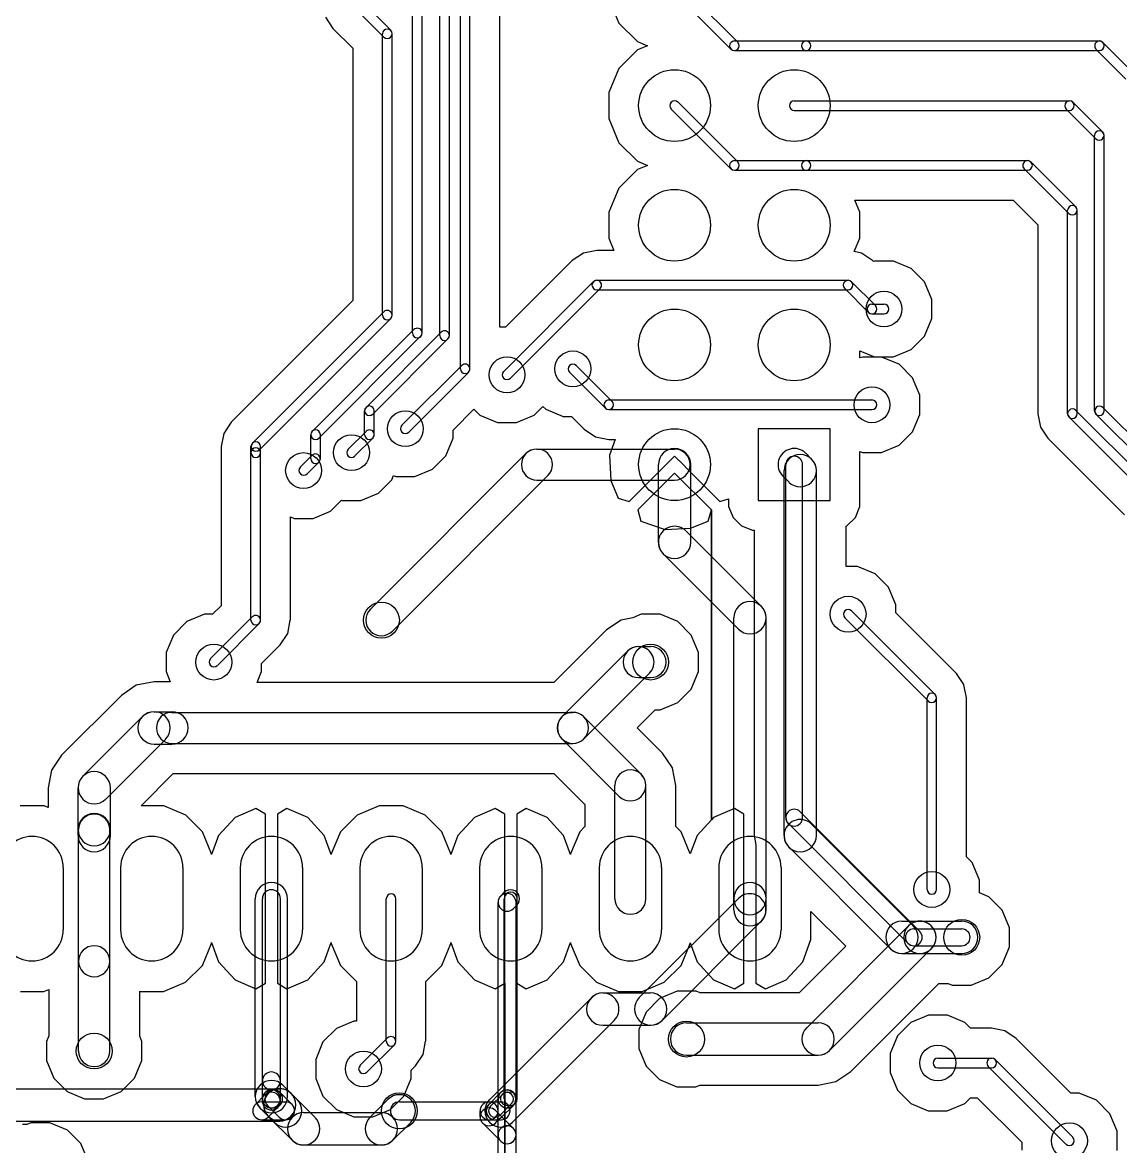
# Model space of a CAD drawing. Extents: x -29274 to 69862, y 24345 to 162744.
# Drawn here: x 39750 to 48927, y 48572 to 57964 of the extents above; entities that cross this region are included whole.
import ezdxf

# ---------------------------------------------------------------- set-up
doc = ezdxf.new("R2010")
doc.units = 0
doc.layers.add('BLACK', color=1, linetype='CONTINUOUS')

msp = doc.modelspace()

# ---------------------------------------------------------------- linework, layer by layer
at = {"layer": 'BLACK'}
for p, q in [((43238, 55348), (43238, 58448)), ((43318, 55348), (43318, 58448)), ((45172, 58241), (45671, 57742)), ((45229, 58298), (45728, 57799)), ((42828, 57899), (42579, 58148)), ((43410, 55070), (43410, 58170)), ((43490, 55070), (43490, 58170)), ((44651, 58161), (44735, 57959)), ((44651, 58161), (44735, 57959)), ((42771, 57842), (42522, 58091)), ((43010, 55370), (43010, 58120)), ((43090, 55370), (43090, 58120)), ((43740, 55419), (43740, 58050)), ((43740, 55419), (43740, 58050)), ((42282, 58009), (42345, 57915)), ((42282, 58009), (42345, 57915)), ((44735, 57959), (44889, 57805)), ((44735, 57959), (44889, 57805)), ((42345, 57915), (42510, 57750)), ((42345, 57915), (42510, 57750)), ((42760, 55520), (42760, 57870)), ((42840, 55520), (42840, 57870)), ((44889, 57805), (44973, 57770)), ((44889, 57805), (44973, 57770)), ((44973, 57770), (44889, 57735)), ((44973, 57770), (44889, 57735)), ((45700, 57810), (46300, 57810)), ((46300, 57810), (48750, 57810)), ((49028, 57549), (48779, 57798)), ((42510, 57750), (42510, 55641)), ((42510, 57750), (42510, 55641)), ((44889, 57735), (44735, 57581)), ((44889, 57735), (44735, 57581)), ((45700, 57730), (46300, 57730)), ((46300, 57730), (48750, 57730)), ((48971, 57492), (48722, 57741)), ((44735, 57581), (44651, 57379)), ((44735, 57581), (44651, 57379)), ((44651, 57379), (44651, 57161)), ((44651, 57379), (44651, 57161)), ((45229, 57298), (45728, 56799)), ((46200, 57310), (48500, 57310)), ((48529, 57298), (48778, 57049)), ((45172, 57241), (45671, 56742)), ((46200, 57230), (48500, 57230)), ((48472, 57241), (48721, 56992)), ((44651, 57161), (44735, 56959)), ((44651, 57161), (44735, 56959)), ((48710, 54720), (48710, 57020)), ((48790, 54720), (48790, 57020)), ((44735, 56959), (44889, 56805)), ((44735, 56959), (44889, 56805)), ((44889, 56735), (44735, 56581)), ((44889, 56735), (44735, 56581)), ((44889, 56805), (44973, 56770)), ((44889, 56805), (44973, 56770)), ((44973, 56770), (44889, 56735)), ((44973, 56770), (44889, 56735)), ((45700, 56810), (46300, 56810)), ((46300, 56810), (48150, 56810)), ((48496, 56367), (48121, 56742)), ((48553, 56424), (48178, 56799)), ((45700, 56730), (46300, 56730)), ((46300, 56730), (48150, 56730)), ((44735, 56581), (44651, 56379)), ((44735, 56581), (44651, 56379)), ((46749, 56379), (46707, 56480)), ((46707, 56480), (48030, 56480)), ((46749, 56379), (46707, 56480)), ((46707, 56480), (48030, 56480)), ((48030, 56480), (48235, 56275)), ((48030, 56480), (48235, 56275)), ((44651, 56379), (44651, 56161)), ((44651, 56379), (44651, 56161)), ((46749, 56161), (46749, 56379)), ((46749, 56161), (46749, 56379)), ((48485, 54695), (48485, 56395)), ((48565, 54695), (48565, 56395)), ((48235, 56275), (48235, 54695)), ((48235, 56275), (48235, 54695)), ((44651, 56161), (44693, 56060)), ((44651, 56161), (44693, 56060)), ((46702, 56050), (46749, 56161)), ((46702, 56050), (46749, 56161)), ((44439, 56038), (44344, 55975)), ((44439, 56038), (44344, 55975)), ((44550, 56060), (44439, 56038)), ((44550, 56060), (44439, 56038)), ((44693, 56060), (44550, 56060)), ((44693, 56060), (44550, 56060)), ((46761, 56038), (46702, 56050)), ((46761, 56038), (46702, 56050)), ((46855, 55975), (46761, 56038)), ((46855, 55975), (46761, 56038)), ((44344, 55975), (43788, 55419)), ((44344, 55975), (43788, 55419)), ((46863, 55967), (46855, 55975)), ((46863, 55967), (46855, 55975)), ((46871, 55969), (46863, 55967)), ((46871, 55969), (46863, 55967)), ((47030, 55969), (46871, 55969)), ((47030, 55969), (46871, 55969)), ((47176, 55908), (47030, 55969)), ((47176, 55908), (47030, 55969)), ((47288, 55796), (47176, 55908)), ((47288, 55796), (47176, 55908)), ((43772, 55049), (44521, 55798)), ((44550, 55810), (46650, 55810)), ((46679, 55798), (46878, 55599)), ((47349, 55649), (47288, 55796)), ((47349, 55649), (47288, 55796)), ((43829, 54992), (44578, 55741)), ((44550, 55730), (46650, 55730)), ((46622, 55741), (46821, 55542)), ((42510, 55641), (41495, 54625)), ((42510, 55641), (41495, 54625)), ((46850, 55610), (46950, 55610)), ((47349, 55490), (47349, 55649)), ((47349, 55490), (47349, 55649)), ((41672, 54449), (42771, 55548)), ((46850, 55530), (46950, 55530)), ((41729, 54392), (42828, 55491)), ((43788, 55419), (43740, 55419)), ((43788, 55419), (43740, 55419)), ((47288, 55344), (47349, 55490)), ((47288, 55344), (47349, 55490)), ((42172, 54548), (43022, 55398)), ((42228, 54492), (43078, 55342)), ((42622, 54748), (43250, 55376)), ((47176, 55232), (47288, 55344)), ((47176, 55232), (47288, 55344)), ((42678, 54692), (43306, 55320)), ((47029, 55171), (47176, 55232)), ((47029, 55171), (47176, 55232)), ((46749, 55161), (46749, 55222)), ((46749, 55222), (46870, 55171)), ((46749, 55161), (46749, 55222)), ((46749, 55222), (46870, 55171)), ((46771, 55169), (46749, 55161)), ((46771, 55169), (46749, 55161)), ((46930, 55169), (46771, 55169)), ((46930, 55169), (46771, 55169)), ((46870, 55171), (47029, 55171)), ((46870, 55171), (47029, 55171)), ((47076, 55108), (46930, 55169)), ((47076, 55108), (46930, 55169)), ((42922, 54599), (43421, 55098)), ((42979, 54542), (43478, 55041)), ((44322, 55042), (44622, 54742)), ((44378, 55098), (44678, 54798)), ((47188, 54996), (47076, 55108)), ((47188, 54996), (47076, 55108)), ((47249, 54849), (47188, 54996)), ((47249, 54849), (47188, 54996)), ((44650, 54810), (46850, 54810)), ((47249, 54690), (47249, 54849)), ((47249, 54690), (47249, 54849)), ((42610, 54520), (42610, 54720)), ((42690, 54520), (42690, 54720)), ((43349, 54559), (43523, 54733)), ((43349, 54559), (43523, 54733)), ((43523, 54733), (43574, 54682)), ((43523, 54733), (43574, 54682)), ((43574, 54682), (43720, 54621)), ((43574, 54682), (43720, 54621)), ((43879, 54621), (44026, 54682)), ((43879, 54621), (44026, 54682)), ((44026, 54682), (44100, 54756)), ((44026, 54682), (44100, 54756)), ((44100, 54756), (44124, 54732)), ((44100, 54756), (44124, 54732)), ((44124, 54732), (44270, 54671)), ((44124, 54732), (44270, 54671)), ((44270, 54671), (44339, 54671)), ((44270, 54671), (44339, 54671)), ((44339, 54671), (44445, 54565)), ((44339, 54671), (44445, 54565)), ((44650, 54730), (46850, 54730)), ((47188, 54544), (47249, 54690)), ((47188, 54544), (47249, 54690)), ((48235, 54695), (48257, 54584)), ((48235, 54695), (48257, 54584)), ((48497, 54667), (49221, 53943)), ((48553, 54723), (49277, 53999)), ((48722, 54691), (49421, 53992)), ((48779, 54748), (49478, 54049)), ((41495, 54625), (41432, 54531)), ((41495, 54625), (41432, 54531)), ((43720, 54621), (43879, 54621)), ((43720, 54621), (43879, 54621)), ((48257, 54584), (48320, 54490)), ((48257, 54584), (48320, 54490)), ((41432, 54531), (41410, 54420)), ((41432, 54531), (41410, 54420)), ((42160, 54320), (42160, 54520)), ((42240, 54320), (42240, 54520)), ((42472, 54398), (42622, 54548)), ((42528, 54342), (42678, 54492)), ((43288, 54344), (43349, 54490)), ((43288, 54344), (43349, 54490)), ((43349, 54490), (43349, 54559)), ((43349, 54490), (43349, 54559)), ((44445, 54565), (44539, 54502)), ((44445, 54565), (44539, 54502)), ((44539, 54502), (44650, 54480)), ((44539, 54502), (44650, 54480)), ((44650, 54480), (44703, 54480)), ((44650, 54480), (44703, 54480)), ((44703, 54480), (44657, 54349)), ((44703, 54480), (44657, 54349)), ((46500, 54570), (45900, 54570)), ((45900, 54570), (45900, 53970)), ((46500, 53970), (46500, 54570)), ((47076, 54432), (47188, 54544)), ((47076, 54432), (47188, 54544)), ((48320, 54490), (48960, 53850)), ((48320, 54490), (48960, 53850)), ((41410, 54420), (41410, 54370)), ((41410, 54420), (41410, 54370)), ((41660, 54370), (41660, 54420)), ((41740, 54370), (41740, 54420)), ((44050, 54400), (45200, 54400)), ((46929, 54371), (47076, 54432)), ((46929, 54371), (47076, 54432)), ((41410, 54370), (41410, 53090)), ((41410, 54370), (41410, 53090)), ((41660, 52970), (41660, 54370)), ((41740, 52970), (41740, 54370)), ((42072, 54249), (42171, 54348)), ((42129, 54192), (42228, 54291)), ((43958, 54362), (42658, 53062)), ((43176, 54232), (43288, 54344)), ((43176, 54232), (43288, 54344)), ((44657, 54349), (44668, 54136)), ((44657, 54349), (44668, 54136)), ((45129, 54270), (45200, 54341)), ((45129, 54270), (45200, 54341)), ((45200, 54341), (45271, 54270)), ((45200, 54341), (45271, 54270)), ((46345, 54316), (46296, 54365)), ((46749, 54019), (46749, 54380)), ((46749, 54380), (46770, 54371)), ((46749, 54019), (46749, 54380)), ((46749, 54380), (46770, 54371)), ((46770, 54371), (46929, 54371)), ((46770, 54371), (46929, 54371)), ((43029, 54171), (43176, 54232)), ((43029, 54171), (43176, 54232)), ((44822, 53962), (45094, 54235)), ((44822, 53962), (45094, 54235)), ((45200, 54199), (44892, 53892)), ((45200, 54199), (44892, 53892)), ((45065, 53620), (45065, 54270)), ((45094, 54235), (45129, 54270)), ((45094, 54235), (45129, 54270)), ((45508, 53892), (45200, 54199)), ((45508, 53892), (45200, 54199)), ((45271, 54270), (45306, 54235)), ((45271, 54270), (45306, 54235)), ((45306, 54235), (45578, 53962)), ((45306, 54235), (45578, 53962)), ((45335, 53620), (45335, 54270)), ((46115, 51170), (46115, 54220)), ((46130, 51320), (46130, 54270)), ((46270, 51320), (46270, 54270)), ((46385, 51170), (46385, 54220)), ((42726, 54032), (42838, 54144)), ((42726, 54032), (42838, 54144)), ((42838, 54144), (42852, 54179)), ((42838, 54144), (42852, 54179)), ((44142, 54178), (42842, 52878)), ((42852, 54179), (42870, 54171)), ((42852, 54179), (42870, 54171)), ((42870, 54171), (43029, 54171)), ((42870, 54171), (43029, 54171)), ((44050, 54140), (45200, 54140)), ((44668, 54136), (44728, 53989)), ((44668, 54136), (44728, 53989)), ((46154, 54125), (46105, 54174)), ((42579, 53971), (42726, 54032)), ((42579, 53971), (42726, 54032)), ((46749, 53920), (46749, 54019)), ((46749, 53920), (46749, 54019)), ((42326, 53882), (42416, 53973)), ((42326, 53882), (42416, 53973)), ((42416, 53973), (42420, 53971)), ((42416, 53973), (42420, 53971)), ((42420, 53971), (42579, 53971)), ((42420, 53971), (42579, 53971)), ((44728, 53989), (44822, 53962)), ((44728, 53989), (44822, 53962)), ((45578, 53962), (45651, 53983)), ((45578, 53962), (45651, 53983)), ((45651, 53983), (45651, 53921)), ((45651, 53983), (45651, 53921)), ((45651, 53921), (45689, 53829)), ((45651, 53921), (45689, 53829)), ((45900, 53970), (46500, 53970)), ((46711, 53829), (46749, 53920)), ((46711, 53829), (46749, 53920)), ((41990, 52970), (41990, 53834)), ((41990, 53834), (42020, 53821)), ((41990, 52970), (41990, 53834)), ((41990, 53834), (42020, 53821)), ((42020, 53821), (42179, 53821)), ((42020, 53821), (42179, 53821)), ((42179, 53821), (42326, 53882)), ((42179, 53821), (42326, 53882)), ((44892, 53892), (44919, 53798)), ((44892, 53892), (44919, 53798)), ((45481, 53798), (45508, 53892)), ((45481, 53798), (45508, 53892)), ((45508, 51301), (45508, 53892)), ((45508, 53892), (45508, 51301)), ((45508, 51301), (45508, 53892)), ((45508, 53892), (45508, 51301)), ((45689, 53829), (45759, 53759)), ((45689, 53829), (45759, 53759)), ((46641, 53759), (46711, 53829)), ((46641, 53759), (46711, 53829)), ((44919, 53798), (45121, 53727)), ((44919, 53798), (45121, 53727)), ((45121, 53727), (45334, 53738)), ((45121, 53727), (45334, 53738)), ((45334, 53738), (45481, 53798)), ((45334, 53738), (45481, 53798)), ((45759, 53759), (45850, 53721)), ((45759, 53759), (45850, 53721)), ((46635, 53757), (46641, 53759)), ((46635, 53757), (46641, 53759)), ((46635, 53419), (46635, 53757)), ((46635, 53419), (46635, 53757)), ((45925, 53086), (45296, 53715)), ((45850, 53721), (45865, 53721)), ((45850, 53721), (45865, 53721)), ((45865, 53721), (45865, 51170)), ((45865, 53721), (45865, 51170)), ((45734, 52895), (45105, 53524)), ((46730, 53419), (46635, 53419)), ((46730, 53419), (46635, 53419)), ((46876, 53358), (46730, 53419)), ((46876, 53358), (46730, 53419)), ((46988, 53246), (46876, 53358)), ((46988, 53246), (46876, 53358)), ((47049, 53099), (46988, 53246)), ((47049, 53099), (46988, 53246)), ((41410, 53090), (41339, 53019)), ((41410, 53090), (41339, 53019)), ((47049, 53031), (47049, 53099)), ((47049, 53031), (47049, 53099)), ((41271, 53019), (41124, 52958)), ((41271, 53019), (41124, 52958)), ((41339, 53019), (41271, 53019)), ((41339, 53019), (41271, 53019)), ((41322, 52649), (41671, 52998)), ((44851, 52991), (44755, 52971)), ((44851, 52991), (44755, 52971)), ((44852, 52991), (44851, 52991)), ((44852, 52991), (44851, 52991)), ((44921, 53019), (44852, 52991)), ((44921, 53019), (44852, 52991)), ((45080, 53019), (44921, 53019)), ((45080, 53019), (44921, 53019)), ((45226, 52958), (45080, 53019)), ((45226, 52958), (45080, 53019)), ((45695, 50644), (45695, 52990)), ((45965, 50644), (45965, 52990)), ((46622, 52991), (47321, 52292)), ((46679, 53048), (47378, 52349)), ((47554, 52526), (47049, 53031)), ((47554, 52526), (47049, 53031)), ((41124, 52958), (41012, 52846)), ((41124, 52958), (41012, 52846)), ((41379, 52592), (41728, 52941)), ((41968, 52859), (41989, 52969)), ((41968, 52859), (41989, 52969)), ((41989, 52969), (41990, 52970)), ((41989, 52969), (41990, 52970)), ((44629, 52887), (44192, 52450)), ((44629, 52887), (44192, 52450)), ((44631, 52889), (44629, 52887)), ((44631, 52889), (44629, 52887)), ((44755, 52971), (44631, 52889)), ((44755, 52971), (44631, 52889)), ((45338, 52846), (45226, 52958)), ((45338, 52846), (45226, 52958)), ((41012, 52846), (40951, 52700)), ((41012, 52846), (40951, 52700)), ((41905, 52765), (41967, 52858)), ((41905, 52765), (41967, 52858)), ((41967, 52858), (41968, 52859)), ((41967, 52858), (41968, 52859)), ((45399, 52699), (45338, 52846)), ((45399, 52699), (45338, 52846)), ((40951, 52700), (40951, 52541)), ((40951, 52700), (40951, 52541)), ((41749, 52609), (41904, 52764)), ((41749, 52609), (41904, 52764)), ((41904, 52764), (41904, 52765)), ((41904, 52765), (41905, 52765)), ((41904, 52764), (41904, 52765)), ((41904, 52765), (41905, 52765)), ((44259, 52163), (44807, 52711)), ((44900, 52750), (45000, 52750)), ((45399, 52540), (45399, 52699)), ((45399, 52540), (45399, 52699)), ((41749, 52540), (41749, 52609)), ((41749, 52540), (41749, 52609)), ((40951, 52541), (40986, 52455)), ((40951, 52541), (40986, 52455)), ((41711, 52450), (41749, 52540)), ((41711, 52450), (41749, 52540)), ((44443, 51979), (44991, 52527)), ((45338, 52394), (45399, 52540)), ((45338, 52394), (45399, 52540)), ((47555, 52525), (47554, 52526)), ((47555, 52525), (47554, 52526)), ((47617, 52432), (47555, 52525)), ((47617, 52432), (47555, 52525)), ((40702, 52426), (40578, 52342)), ((40702, 52426), (40578, 52342)), ((40850, 52455), (40702, 52426)), ((40850, 52455), (40702, 52426)), ((40986, 52455), (40850, 52455)), ((40986, 52455), (40850, 52455)), ((44192, 52450), (41711, 52450)), ((44192, 52450), (41711, 52450)), ((44900, 52490), (45000, 52490)), ((47618, 52431), (47617, 52432)), ((47618, 52431), (47617, 52432)), ((47639, 52321), (47618, 52431)), ((47639, 52321), (47618, 52431)), ((40578, 52342), (40078, 51842)), ((40578, 52342), (40078, 51842)), ((45226, 52282), (45338, 52394)), ((45226, 52282), (45338, 52394)), ((47310, 50720), (47310, 52320)), ((47390, 50720), (47390, 52320)), ((47640, 52320), (47639, 52321)), ((47640, 52320), (47639, 52321)), ((47640, 50994), (47640, 52320)), ((47640, 50994), (47640, 52320)), ((45079, 52221), (45226, 52282)), ((45079, 52221), (45226, 52282)), ((40754, 52165), (40255, 51666)), ((40850, 52205), (41000, 52205)), ((41000, 52200), (44350, 52200)), ((44442, 52162), (44922, 51682)), ((44887, 52071), (45038, 52221)), ((44887, 52071), (45038, 52221)), ((45038, 52221), (45079, 52221)), ((45038, 52221), (45079, 52221)), ((45100, 51858), (44887, 52071)), ((45100, 51858), (44887, 52071)), ((40945, 51974), (40446, 51475)), ((44258, 51978), (44738, 51498)), ((40850, 51935), (41000, 51935)), ((41000, 51940), (44350, 51940)), ((45182, 51735), (45100, 51858)), ((45182, 51735), (45100, 51858)), ((40078, 51842), (39994, 51718)), ((40078, 51842), (39994, 51718)), ((39994, 51718), (39965, 51570)), ((39994, 51718), (39965, 51570)), ((40742, 51418), (41011, 51688)), ((40742, 51418), (41011, 51688)), ((41011, 51688), (41025, 51690)), ((41011, 51688), (41025, 51690)), ((41025, 51690), (44192, 51690)), ((41025, 51690), (44192, 51690)), ((44192, 51690), (44451, 51431)), ((44192, 51690), (44451, 51431)), ((45182, 51734), (45182, 51735)), ((45182, 51734), (45182, 51735)), ((45211, 51589), (45182, 51734)), ((45211, 51589), (45182, 51734)), ((39965, 51570), (39965, 51404)), ((39965, 51570), (39965, 51404)), ((40215, 51220), (40215, 51570)), ((40485, 51220), (40485, 51570)), ((44701, 50643), (44701, 51589)), ((44961, 50643), (44961, 51589)), ((45211, 51246), (45211, 51589)), ((45211, 51246), (45211, 51589)), ((39931, 51418), (39732, 51418)), ((39931, 51418), (39732, 51418)), ((39965, 51404), (39931, 51418)), ((39965, 51404), (39931, 51418)), ((40931, 51418), (40742, 51418)), ((40931, 51418), (40742, 51418)), ((41115, 51342), (40931, 51418)), ((41115, 51342), (40931, 51418)), ((41702, 51396), (41527, 51320)), ((41702, 51396), (41527, 51320)), ((41781, 51348), (41702, 51396)), ((41781, 51348), (41702, 51396)), ((41960, 51396), (41881, 51348)), ((41960, 51396), (41881, 51348)), ((42135, 51320), (41960, 51396)), ((42135, 51320), (41960, 51396)), ((42732, 51418), (42548, 51342)), ((42732, 51418), (42548, 51342)), ((42931, 51418), (42732, 51418)), ((42931, 51418), (42732, 51418)), ((43115, 51342), (42931, 51418)), ((43115, 51342), (42931, 51418)), ((43702, 51396), (43527, 51320)), ((43702, 51396), (43527, 51320)), ((43781, 51348), (43702, 51396)), ((43781, 51348), (43702, 51396)), ((43960, 51396), (43881, 51348)), ((43960, 51396), (43881, 51348)), ((44135, 51320), (43960, 51396)), ((44135, 51320), (43960, 51396)), ((44451, 51431), (44451, 51246)), ((44451, 51431), (44451, 51246)), ((45701, 51396), (45526, 51320)), ((45701, 51396), (45526, 51320)), ((45780, 51348), (45701, 51396)), ((45780, 51348), (45701, 51396)), ((41255, 51201), (41115, 51342)), ((41255, 51201), (41115, 51342)), ((41527, 51320), (41390, 51172)), ((41527, 51320), (41390, 51172)), ((41781, 50743), (41781, 51348)), ((41781, 50743), (41781, 51348)), ((41881, 51348), (41881, 50743)), ((41881, 51348), (41881, 50743)), ((42272, 51172), (42135, 51320)), ((42272, 51172), (42135, 51320)), ((42548, 51342), (42407, 51202)), ((42548, 51342), (42407, 51202)), ((43255, 51201), (43115, 51342)), ((43255, 51201), (43115, 51342)), ((43527, 51320), (43390, 51172)), ((43527, 51320), (43390, 51172)), ((43781, 50743), (43781, 51348)), ((43781, 50743), (43781, 51348)), ((43881, 51348), (43881, 50743)), ((43881, 51348), (43881, 50743)), ((44272, 51172), (44135, 51320)), ((44272, 51172), (44135, 51320)), ((45508, 51301), (45389, 51172)), ((45508, 51301), (45389, 51172)), ((45526, 51320), (45508, 51301)), ((45526, 51320), (45508, 51301)), ((45780, 50743), (45780, 51348)), ((45780, 50743), (45780, 51348)), ((46250, 51369), (47249, 50370)), ((40215, 51170), (40215, 51220)), ((40220, 50120), (40220, 51220)), ((40480, 50120), (40480, 51220)), ((40485, 51170), (40485, 51220)), ((41331, 51017), (41255, 51201)), ((41331, 51017), (41255, 51201)), ((42407, 51202), (42331, 51018)), ((42407, 51202), (42331, 51018)), ((43331, 51017), (43255, 51201)), ((43331, 51017), (43255, 51201)), ((44407, 51202), (44331, 51018)), ((44407, 51202), (44331, 51018)), ((44451, 51246), (44407, 51202)), ((44451, 51246), (44407, 51202)), ((45255, 51201), (45211, 51246)), ((45255, 51201), (45211, 51246)), ((45331, 51017), (45255, 51201)), ((45331, 51017), (45255, 51201)), ((46151, 51270), (47150, 50271)), ((47195, 50415), (46345, 51265)), ((41390, 51172), (41331, 51011)), ((41390, 51172), (41331, 51011)), ((42331, 51011), (42272, 51172)), ((42331, 51011), (42272, 51172)), ((43390, 51172), (43331, 51011)), ((43390, 51172), (43331, 51011)), ((44331, 51011), (44272, 51172)), ((44331, 51011), (44272, 51172)), ((45389, 51172), (45331, 51017)), ((45389, 51172), (45331, 51017)), ((45865, 51170), (45880, 51094)), ((45865, 51170), (45880, 51094)), ((41331, 51011), (41331, 51017)), ((41331, 51011), (41331, 51017)), ((42331, 51018), (42331, 51011)), ((42331, 51018), (42331, 51011)), ((43331, 51011), (43331, 51017)), ((43331, 51011), (43331, 51017)), ((44331, 51018), (44331, 51011)), ((44331, 51018), (44331, 51011)), ((45880, 51094), (45880, 50743)), ((45880, 51094), (45880, 50743)), ((47005, 50225), (46155, 51075)), ((47688, 50946), (47640, 50994)), ((47688, 50946), (47640, 50994)), ((47749, 50799), (47688, 50946)), ((47749, 50799), (47688, 50946)), ((40091, 50903), (40091, 50383)), ((40571, 50903), (40571, 50383)), ((41091, 50903), (41091, 50383)), ((41571, 50903), (41571, 50383)), ((42091, 50903), (42091, 50383)), ((42571, 50903), (42571, 50383)), ((43091, 50903), (43091, 50383)), ((43571, 50903), (43571, 50383)), ((44091, 50903), (44091, 50383)), ((44571, 50903), (44571, 50383)), ((45091, 50903), (45091, 50383)), ((45570, 50903), (45570, 50383)), ((46090, 50903), (46090, 50383)), ((41781, 50693), (41781, 50743)), ((41781, 50693), (41781, 50743)), ((41881, 50743), (41881, 50693)), ((41881, 50743), (41881, 50693)), ((43781, 50693), (43781, 50743)), ((43781, 50693), (43781, 50743)), ((43881, 50743), (43881, 50693)), ((43881, 50743), (43881, 50693)), ((45780, 50693), (45780, 50743)), ((45780, 50693), (45780, 50743)), ((45880, 50743), (45880, 50693)), ((45880, 50743), (45880, 50693)), ((47749, 50691), (47749, 50799)), ((47749, 50691), (47749, 50799)), ((41696, 48989), (41696, 50643)), ((41756, 49121), (41756, 50643)), ((41781, 50593), (41781, 50693)), ((41781, 50593), (41781, 50693)), ((41881, 50693), (41881, 50593)), ((41881, 50693), (41881, 50593)), ((41906, 49121), (41906, 50643)), ((41966, 48989), (41966, 50643)), ((42791, 49451), (42791, 50643)), ((42871, 49451), (42871, 50643)), ((43747, 50666), (43777, 50696)), ((43776, 48971), (43776, 50643)), ((43781, 50593), (43781, 50693)), ((43781, 50593), (43781, 50693)), ((43881, 50693), (43881, 50593)), ((43881, 50693), (43881, 50593)), ((43886, 48971), (43886, 50643)), ((44905, 49816), (45734, 50645)), ((45695, 50551), (45695, 50643)), ((45780, 50593), (45780, 50693)), ((45780, 50593), (45780, 50693)), ((45880, 50693), (45880, 50593)), ((45880, 50693), (45880, 50593)), ((45965, 50551), (45965, 50643)), ((47826, 50658), (47749, 50691)), ((47826, 50658), (47749, 50691)), ((47938, 50546), (47826, 50658)), ((47938, 50546), (47826, 50658)), ((41781, 50543), (41781, 50593)), ((41781, 50543), (41781, 50593)), ((41781, 49938), (41781, 50543)), ((41781, 49938), (41781, 50543)), ((41881, 50593), (41881, 50543)), ((41881, 50593), (41881, 50543)), ((41881, 50543), (41881, 49938)), ((41881, 50543), (41881, 49938)), ((43725, 48970), (43725, 50612)), ((43781, 50543), (43781, 50593)), ((43781, 50543), (43781, 50593)), ((43781, 49938), (43781, 50543)), ((43781, 49938), (43781, 50543)), ((43853, 50560), (43883, 50590)), ((43875, 48970), (43875, 50612)), ((43881, 50593), (43881, 50543)), ((43881, 50593), (43881, 50543)), ((43881, 50543), (43881, 49938)), ((43881, 50543), (43881, 49938)), ((45780, 50543), (45780, 50593)), ((45780, 50543), (45780, 50593)), ((45780, 49938), (45780, 50543)), ((45780, 49938), (45780, 50543)), ((45880, 50593), (45880, 50543)), ((45880, 50593), (45880, 50543)), ((45880, 50543), (45880, 49938)), ((45880, 50543), (45880, 49938)), ((46340, 50303), (46340, 50536)), ((46340, 50536), (46631, 50245)), ((46340, 50303), (46340, 50536)), ((46340, 50536), (46631, 50245)), ((47999, 50399), (47938, 50546)), ((47999, 50399), (47938, 50546)), ((45096, 49625), (45925, 50454)), ((47100, 50455), (47250, 50455)), ((47250, 50455), (47600, 50455)), ((46305, 49565), (47155, 50415)), ((47200, 50390), (47600, 50390)), ((47999, 50240), (47999, 50399)), ((47999, 50240), (47999, 50399)), ((41255, 50084), (41331, 50268)), ((41255, 50084), (41331, 50268)), ((41331, 50268), (41331, 50276)), ((41331, 50276), (41390, 50114)), ((41331, 50268), (41331, 50276)), ((41331, 50276), (41390, 50114)), ((42272, 50114), (42331, 50276)), ((42272, 50114), (42331, 50276)), ((42331, 50276), (42331, 50269)), ((42331, 50276), (42331, 50269)), ((42331, 50269), (42407, 50085)), ((42331, 50269), (42407, 50085)), ((43255, 50084), (43331, 50268)), ((43255, 50084), (43331, 50268)), ((43331, 50268), (43331, 50276)), ((43331, 50276), (43390, 50114)), ((43331, 50268), (43331, 50276)), ((43331, 50276), (43390, 50114)), ((44272, 50114), (44331, 50276)), ((44272, 50114), (44331, 50276)), ((44331, 50276), (44331, 50269)), ((44331, 50276), (44331, 50269)), ((44331, 50269), (44407, 50085)), ((44331, 50269), (44407, 50085)), ((45255, 50084), (45331, 50268)), ((45255, 50084), (45331, 50268)), ((45331, 50268), (45331, 50273)), ((45331, 50273), (45389, 50114)), ((45331, 50268), (45331, 50273)), ((45331, 50273), (45389, 50114)), ((46271, 50114), (46340, 50303)), ((46271, 50114), (46340, 50303)), ((47200, 50250), (47600, 50250)), ((46631, 50245), (46241, 49855)), ((46631, 50245), (46241, 49855)), ((46495, 49375), (47345, 50225)), ((47100, 50185), (47250, 50185)), ((47250, 50185), (47600, 50185)), ((47938, 50094), (47999, 50240)), ((47938, 50094), (47999, 50240)), ((40220, 49370), (40220, 50120)), ((40480, 49370), (40480, 50120)), ((41114, 49944), (41255, 50084)), ((41114, 49944), (41255, 50084)), ((41390, 50114), (41527, 49966)), ((41390, 50114), (41527, 49966)), ((42135, 49966), (42272, 50114)), ((42135, 49966), (42272, 50114)), ((42407, 50085), (42541, 49951)), ((42407, 50085), (42541, 49951)), ((43121, 49951), (43255, 50084)), ((43121, 49951), (43255, 50084)), ((43390, 50114), (43527, 49966)), ((43390, 50114), (43527, 49966)), ((44135, 49966), (44272, 50114)), ((44135, 49966), (44272, 50114)), ((44407, 50085), (44547, 49944)), ((44407, 50085), (44547, 49944)), ((45114, 49944), (45255, 50084)), ((45114, 49944), (45255, 50084)), ((45389, 50114), (45526, 49966)), ((45389, 50114), (45526, 49966)), ((46134, 49966), (46271, 50114)), ((46134, 49966), (46271, 50114)), ((47826, 49982), (47938, 50094)), ((47826, 49982), (47938, 50094)), ((47679, 49921), (47826, 49982)), ((47679, 49921), (47826, 49982)), ((39930, 49868), (39970, 49885)), ((39930, 49868), (39970, 49885)), ((39970, 49885), (39970, 49496)), ((39970, 49885), (39970, 49496)), ((40930, 49868), (41114, 49944)), ((40930, 49868), (41114, 49944)), ((41527, 49966), (41702, 49890)), ((41527, 49966), (41702, 49890)), ((41702, 49890), (41781, 49938)), ((41702, 49890), (41781, 49938)), ((41881, 49938), (41960, 49890)), ((41881, 49938), (41960, 49890)), ((41960, 49890), (42135, 49966)), ((41960, 49890), (42135, 49966)), ((42541, 49951), (42541, 49619)), ((42541, 49951), (42541, 49619)), ((43121, 49451), (43121, 49951)), ((43121, 49451), (43121, 49951)), ((43527, 49966), (43702, 49890)), ((43527, 49966), (43702, 49890)), ((43702, 49890), (43781, 49938)), ((43702, 49890), (43781, 49938)), ((43781, 47000), (43781, 49938)), ((43781, 49938), (43781, 47000)), ((43781, 47000), (43781, 49938)), ((43781, 49938), (43781, 47000)), ((43881, 49938), (43960, 49890)), ((43881, 49938), (43960, 49890)), ((43960, 49890), (44135, 49966)), ((43960, 49890), (44135, 49966)), ((44547, 49944), (44731, 49868)), ((44547, 49944), (44731, 49868)), ((44930, 49868), (45114, 49944)), ((44930, 49868), (45114, 49944)), ((45526, 49966), (45701, 49890)), ((45526, 49966), (45701, 49890)), ((45701, 49890), (45780, 49938)), ((45701, 49890), (45780, 49938)), ((45880, 49938), (45959, 49890)), ((45880, 49938), (45959, 49890)), ((45959, 49890), (46134, 49966)), ((45959, 49890), (46134, 49966)), ((46672, 49198), (47409, 49935)), ((46672, 49198), (47409, 49935)), ((47409, 49935), (47486, 49935)), ((47409, 49935), (47486, 49935)), ((47486, 49935), (47520, 49921)), ((47486, 49935), (47520, 49921)), ((47520, 49921), (47679, 49921)), ((47520, 49921), (47679, 49921)), ((39735, 49868), (39930, 49868)), ((39735, 49868), (39930, 49868)), ((40730, 49495), (40730, 49869)), ((40730, 49869), (40731, 49868)), ((40730, 49495), (40730, 49869)), ((40730, 49869), (40731, 49868)), ((40731, 49868), (40930, 49868)), ((40731, 49868), (40930, 49868)), ((43655, 48965), (44505, 49815)), ((44600, 49855), (45000, 49855)), ((44731, 49868), (44930, 49868)), ((44731, 49868), (44930, 49868)), ((45074, 49808), (44962, 49696)), ((45074, 49808), (44962, 49696)), ((45221, 49869), (45074, 49808)), ((45221, 49869), (45074, 49808)), ((45380, 49869), (45221, 49869)), ((45380, 49869), (45221, 49869)), ((45413, 49855), (45380, 49869)), ((45413, 49855), (45380, 49869)), ((46241, 49855), (45413, 49855)), ((46241, 49855), (45413, 49855)), ((44962, 49696), (44901, 49550)), ((44962, 49696), (44901, 49550)), ((42521, 49619), (42374, 49558)), ((42521, 49619), (42374, 49558)), ((42541, 49619), (42521, 49619)), ((42541, 49619), (42521, 49619)), ((43845, 48775), (44695, 49625)), ((45300, 49605), (46400, 49605)), ((47174, 49608), (47062, 49496)), ((47174, 49608), (47062, 49496)), ((47321, 49669), (47174, 49608)), ((47321, 49669), (47174, 49608)), ((47480, 49669), (47321, 49669)), ((47480, 49669), (47321, 49669)), ((47626, 49608), (47480, 49669)), ((47626, 49608), (47480, 49669)), ((47674, 49560), (47626, 49608)), ((47674, 49560), (47626, 49608)), ((42374, 49558), (42262, 49446)), ((42374, 49558), (42262, 49446)), ((44600, 49585), (45000, 49585)), ((44901, 49550), (44901, 49391)), ((44901, 49550), (44901, 49391)), ((47850, 49560), (47674, 49560)), ((47850, 49560), (47674, 49560)), ((47961, 49538), (47850, 49560)), ((47961, 49538), (47850, 49560)), ((48055, 49475), (47961, 49538)), ((48055, 49475), (47961, 49538)), ((39970, 49496), (39951, 49450)), ((39970, 49496), (39951, 49450)), ((39951, 49450), (39951, 49291)), ((39951, 49450), (39951, 49291)), ((40749, 49449), (40730, 49495)), ((40749, 49449), (40730, 49495)), ((40749, 49290), (40749, 49449)), ((40749, 49290), (40749, 49449)), ((42262, 49446), (42201, 49300)), ((42262, 49446), (42201, 49300)), ((42571, 49249), (42802, 49480)), ((42628, 49192), (42859, 49423)), ((43099, 49340), (43120, 49451)), ((43099, 49340), (43120, 49451)), ((43120, 49451), (43121, 49451)), ((43120, 49451), (43121, 49451)), ((47062, 49496), (47001, 49350)), ((47062, 49496), (47001, 49350)), ((48511, 49019), (48055, 49475)), ((48511, 49019), (48055, 49475)), ((43036, 49246), (43099, 49340)), ((43036, 49246), (43099, 49340)), ((44901, 49391), (44962, 49244)), ((44901, 49391), (44962, 49244)), ((45300, 49335), (46400, 49335)), ((47001, 49350), (47001, 49191)), ((47001, 49350), (47001, 49191)), ((39951, 49291), (40012, 49144)), ((39951, 49291), (40012, 49144)), ((40688, 49144), (40749, 49290)), ((40688, 49144), (40749, 49290)), ((42201, 49300), (42201, 49141)), ((42201, 49300), (42201, 49141)), ((42999, 49209), (43036, 49245)), ((42999, 49209), (43036, 49245)), ((43036, 49245), (43036, 49246)), ((43036, 49245), (43036, 49246)), ((44962, 49244), (45074, 49132)), ((44962, 49244), (45074, 49132)), ((47400, 49310), (47850, 49310)), ((47400, 49230), (47850, 49230)), ((48471, 48592), (47822, 49241)), ((48528, 48649), (47879, 49298)), ((40012, 49144), (40124, 49032)), ((40012, 49144), (40124, 49032)), ((40576, 49032), (40688, 49144)), ((40576, 49032), (40688, 49144)), ((42201, 49141), (42262, 48994)), ((42201, 49141), (42262, 48994)), ((42938, 48994), (42999, 49140)), ((42938, 48994), (42999, 49140)), ((42999, 49140), (42999, 49209)), ((42999, 49140), (42999, 49209)), ((45074, 49132), (45220, 49071)), ((45074, 49132), (45220, 49071)), ((46548, 49114), (46672, 49198)), ((46548, 49114), (46672, 49198)), ((47001, 49191), (47062, 49044)), ((47001, 49191), (47062, 49044)), ((31350, 49055), (41900, 49055)), ((40124, 49032), (40270, 48971)), ((40124, 49032), (40270, 48971)), ((40429, 48971), (40576, 49032)), ((40429, 48971), (40576, 49032)), ((41756, 48970), (41756, 49120)), ((41831, 49045), (41849, 49045)), ((41906, 48970), (41906, 49120)), ((41927, 49084), (41994, 49017)), ((45220, 49071), (45379, 49071)), ((45220, 49071), (45379, 49071)), ((45379, 49071), (45412, 49085)), ((45379, 49071), (45412, 49085)), ((45412, 49085), (46400, 49085)), ((45412, 49085), (46400, 49085)), ((46400, 49085), (46547, 49114)), ((46400, 49085), (46547, 49114)), ((46547, 49114), (46548, 49114)), ((46547, 49114), (46548, 49114)), ((47062, 49044), (47174, 48932)), ((47062, 49044), (47174, 48932)), ((40270, 48971), (40429, 48971)), ((40270, 48971), (40429, 48971)), ((41777, 49004), (41697, 48924)), ((41750, 48945), (41950, 48945)), ((41756, 48952), (41756, 48970)), ((41904, 49023), (42003, 48924)), ((41906, 48952), (41906, 48970)), ((42195, 48816), (41996, 49015)), ((41996, 49015), (42045, 48966)), ((42262, 48994), (42374, 48882)), ((42262, 48994), (42374, 48882)), ((42804, 48965), (42655, 48816)), ((42826, 48882), (42938, 48994)), ((42826, 48882), (42938, 48994)), ((42900, 48945), (43650, 48945)), ((43647, 48924), (43746, 49023)), ((43647, 48924), (43746, 49023)), ((43650, 48945), (43750, 48945)), ((43761, 49008), (43662, 48909)), ((43700, 48945), (43750, 48945)), ((43725, 48670), (43725, 48970)), ((43800, 49025), (43830, 49025)), ((43875, 48670), (43875, 48970)), ((47626, 48932), (47674, 48980)), ((47626, 48932), (47674, 48980)), ((47674, 48980), (47730, 48980)), ((47674, 48980), (47730, 48980)), ((47730, 48980), (48101, 48609)), ((47730, 48980), (48101, 48609)), ((48580, 49019), (48511, 49019)), ((48580, 49019), (48511, 49019)), ((48726, 48958), (48580, 49019)), ((48726, 48958), (48580, 49019)), ((48838, 48846), (48726, 48958)), ((48838, 48846), (48726, 48958)), ((41736, 48893), (41803, 48826)), ((41797, 48916), (41896, 48817)), ((41883, 48898), (41803, 48818)), ((41831, 48895), (41849, 48895)), ((42100, 48855), (42750, 48855)), ((42374, 48882), (42520, 48821)), ((42374, 48882), (42520, 48821)), ((42679, 48821), (42826, 48882)), ((42679, 48821), (42826, 48882)), ((43575, 48820), (43575, 48870)), ((43703, 48873), (43853, 48723)), ((43725, 48820), (43725, 48870)), ((43838, 48931), (43739, 48832)), ((43754, 48817), (43853, 48916)), ((43754, 48817), (43853, 48916)), ((43800, 48915), (43830, 48915)), ((47174, 48932), (47320, 48871)), ((47174, 48932), (47320, 48871)), ((47320, 48871), (47479, 48871)), ((47320, 48871), (47479, 48871)), ((47479, 48871), (47626, 48932)), ((47479, 48871), (47626, 48932)), ((48899, 48699), (48838, 48846)), ((48899, 48699), (48838, 48846)), ((31350, 48785), (41900, 48785)), ((39787, 48755), (39750, 48755)), ((39787, 48755), (39750, 48755)), ((39821, 48769), (39787, 48755)), ((39821, 48769), (39787, 48755)), ((39980, 48769), (39821, 48769)), ((39980, 48769), (39821, 48769)), ((40126, 48708), (39980, 48769)), ((40126, 48708), (39980, 48769)), ((41750, 48795), (41950, 48795)), ((42004, 48625), (41805, 48824)), ((41805, 48824), (41854, 48775)), ((42520, 48821), (42679, 48821)), ((42520, 48821), (42679, 48821)), ((42995, 48774), (42846, 48625)), ((42900, 48795), (43650, 48795)), ((43597, 48767), (43747, 48617)), ((43650, 48795), (43750, 48795)), ((43700, 48795), (43750, 48795)), ((40238, 48596), (40126, 48708)), ((40238, 48596), (40126, 48708)), ((43725, 47170), (43725, 48670)), ((43875, 47170), (43875, 48670)), ((48899, 48540), (48899, 48699)), ((48899, 48540), (48899, 48699)), ((40299, 48449), (40238, 48596)), ((40299, 48449), (40238, 48596)), ((42100, 48585), (42750, 48585)), ((48101, 48609), (48101, 48541)), ((48101, 48609), (48101, 48541))]:
    msp.add_line(p, q, dxfattribs=at)
for centre, radius in [((45200, 57270), 300), ((46200, 57270), 300), ((45200, 56270), 300), ((46200, 56270), 300), ((46950, 55570), 150), ((45200, 55270), 300), ((46200, 55270), 300), ((43800, 55020), 150), ((44350, 55070), 150), ((46850, 54770), 150), ((42950, 54570), 150), ((42500, 54370), 150), ((45200, 54270), 300), ((42100, 54220), 150), ((46650, 53020), 150), ((42750, 52970), 150), ((41350, 52620), 150), ((45000, 52620), 150), ((47350, 50720), 150), ((47600, 50320), 150), ((45300, 49470), 150), ((40350, 49370), 150), ((47400, 49270), 150), ((42600, 49220), 150), ((42900, 48870), 150), ((48500, 48620), 150)]:
    msp.add_circle(centre, radius, dxfattribs=at)
for centre, radius, start, end in [((42800, 57870), 40, 360, 540), ((42799, 57871), 40, 225, 405), ((45700, 57770), 40, 90, 270), ((45700, 57770), 40, 225, 405), ((46300, 57770), 40, 90, 270), ((46300, 57770), 40, 270, 450), ((48751, 57769), 40, 405, 585), ((48750, 57770), 40, 270, 450), ((45200, 57270), 40, 45, 225), ((46200, 57270), 40, 90, 270), ((48501, 57269), 40, 45, 225), ((48500, 57270), 40, 270, 450), ((48750, 57020), 40, 360, 540), ((48749, 57021), 40, 225, 405), ((45700, 56770), 40, 90, 270), ((45700, 56770), 40, 225, 405), ((46300, 56770), 40, 90, 270), ((46300, 56770), 40, 270, 450), ((48150, 56770), 40, 405, 585), ((48150, 56770), 40, 270, 450), ((48525, 56395), 40, 360, 540), ((48524, 56396), 40, 225, 405), ((44550, 55770), 40, 90, 270), ((44550, 55770), 40, 315, 495), ((46650, 55770), 40, 45, 225), ((46650, 55770), 40, 270, 450), ((46850, 55570), 40, 90, 270), ((46950, 55570), 40, 270, 450), ((42800, 55520), 40, 180, 360), ((42799, 55519), 40, 315, 495), ((46850, 55570), 40, 225, 405), ((43050, 55370), 40, 180, 360), ((43050, 55370), 40, 315, 495), ((43278, 55348), 40, 180, 360), ((43278, 55348), 40, 315, 495), ((43450, 55070), 40, 180, 360), ((43450, 55070), 40, 315, 495), ((43800, 55020), 40, 135, 315), ((44350, 55070), 40, 45, 225), ((42650, 54720), 40, 360, 540), ((44650, 54770), 40, 90, 270), ((44650, 54770), 40, 225, 405), ((46850, 54770), 40, 270, 450), ((48751, 54719), 40, 45, 225), ((42650, 54720), 40, 135, 315), ((48525, 54695), 40, 45, 225), ((48525, 54695), 40, 180, 360), ((48750, 54720), 40, 180, 360), ((42950, 54570), 40, 135, 315), ((42200, 54520), 40, 360, 540), ((42200, 54520), 40, 135, 315), ((42650, 54520), 40, 180, 360), ((42650, 54520), 40, 315, 495), ((41700, 54420), 40, 360, 540), ((41700, 54370), 40, 360, 540), ((41701, 54421), 40, 135, 315), ((42500, 54370), 40, 135, 315), ((44050, 54270), 130, 90, 270), ((44050, 54270), 130, -45, 135), ((45200, 54270), 135, 360, 540), ((45200, 54270), 130, 270, 450), ((46200, 54270), 135, 405, 585), ((41700, 54370), 40, 180, 360), ((42200, 54320), 40, 180, 360), ((42199, 54319), 40, 315, 495), ((46250, 54220), 135, 360, 540), ((46200, 54270), 70, 360, 540), ((46250, 54220), 135, 225, 405), ((42101, 54221), 40, 135, 315), ((45200, 53620), 135, 405, 585), ((45200, 53620), 135, 180, 360), ((45830, 52990), 135, 360, 540), ((45830, 52990), 135, 225, 405), ((41700, 52970), 40, 315, 495), ((42750, 52970), 130, 135, 315), ((46651, 53019), 40, 45, 225), ((41700, 52970), 40, 180, 360), ((44900, 52620), 130, 90, 270), ((44899, 52619), 130, 315, 495), ((45000, 52620), 130, 270, 450), ((41350, 52620), 40, 135, 315), ((47350, 52320), 40, 360, 540), ((47349, 52321), 40, 225, 405), ((40850, 52070), 135, 90, 270), ((40850, 52070), 135, -45, 135), ((41000, 52070), 130, 90, 270), ((41000, 52070), 135, 270, 450), ((44350, 52070), 130, 45, 225), ((44351, 52071), 130, 135, 315), ((44350, 52070), 130, 270, 450), ((40350, 51570), 135, 360, 540), ((40350, 51570), 135, 135, 315), ((44831, 51589), 130, 360, 540), ((44830, 51590), 130, 225, 405), ((46200, 51320), 70, 45, 225), ((40350, 51220), 135, 360, 540), ((40350, 51220), 130, 360, 540), ((46250, 51170), 135, 405, 585), ((46200, 51320), 70, 180, 360), ((40350, 51220), 135, 180, 360), ((39831, 50903), 260, 0, 180), ((40350, 51170), 135, 180, 360), ((40831, 50903), 260, 0, 180), ((41831, 50903), 260, 0, 180), ((42831, 50903), 260, 0, 180), ((43831, 50903), 260, 0, 180), ((44831, 50903), 260, 0, 180), ((45830, 50903), 260, 0, 180), ((46250, 51170), 135, 180, 360), ((41831, 50643), 135, 360, 540), ((45830, 50643), 135, 360, 540), ((47350, 50720), 40, 180, 360), ((41831, 50643), 75, 360, 540), ((42831, 50643), 40, 360, 540), ((43800, 50612), 75, 360, 540), ((43800, 50613), 75, 135, 315), ((43831, 50643), 55, 360, 540), ((43830, 50643), 75, 315, 495), ((44831, 50643), 130, 180, 360), ((45830, 50644), 135, 180, 360), ((45829, 50549), 135, 315, 495), ((45830, 50551), 135, 180, 360), ((47100, 50320), 135, 90, 270), ((47250, 50320), 135, 90, 270), ((47250, 50320), 135, 315, 495), ((47250, 50320), 135, 270, 450), ((47600, 50320), 135, 270, 450), ((39831, 50383), 260, 180, 360), ((40831, 50383), 260, 180, 360), ((41831, 50383), 260, 180, 360), ((42831, 50383), 260, 180, 360), ((43831, 50383), 260, 180, 360), ((44831, 50383), 260, 180, 360), ((45830, 50383), 260, 180, 360), ((47100, 50320), 135, 225, 405), ((47200, 50320), 70, 90, 270), ((47200, 50320), 70, 225, 405), ((47600, 50320), 70, 270, 450), ((40350, 50120), 130, 360, 540), ((40350, 50120), 130, 180, 360), ((44600, 49720), 135, 90, 270), ((44600, 49720), 135, 315, 495), ((45001, 49721), 135, 135, 315), ((45000, 49720), 135, 270, 450), ((45300, 49470), 135, 90, 270), ((46400, 49470), 135, 270, 450), ((46400, 49470), 135, 135, 315), ((42831, 49451), 40, 180, 360), ((42830, 49451), 40, 315, 495), ((40350, 49370), 130, 180, 360), ((42600, 49221), 40, 135, 315), ((47400, 49270), 40, 90, 270), ((47850, 49270), 40, 405, 585), ((47850, 49270), 40, 270, 450), ((41831, 48989), 135, 45, 225), ((41831, 49120), 75, 360, 540), ((41831, 49121), 75, 180, 360), ((41831, 48970), 75, 90, 270), ((41831, 48970), 75, 360, 540), ((41900, 48920), 135, 405, 585), ((41900, 48920), 135, 45, 225), ((41851, 48969), 75, 45, 225), ((41849, 48970), 75, 270, 450), ((41900, 48920), 135, 270, 450), ((43800, 48970), 75, 360, 540), ((43799, 48969), 75, 315, 495), ((43799, 48969), 75, 315, 495), ((41750, 48870), 75, 90, 270), ((41831, 48989), 135, 180, 360), ((41831, 48970), 75, 180, 360), ((41831, 48952), 75, 180, 360), ((41830, 48951), 75, -45, 135), ((41899, 48921), 135, 225, 405), ((41950, 48870), 135, 225, 405), ((41950, 48870), 75, 270, 450), ((42900, 48870), 135, -45, 135), ((42900, 48870), 75, 90, 270), ((43650, 48870), 75, 90, 270), ((43650, 48870), 75, 360, 540), ((43750, 48870), 135, 135, 315), ((43700, 48870), 75, 90, 270), ((43650, 48870), 75, 270, 450), ((43800, 48970), 75, 180, 360), ((43800, 48970), 55, 90, 270), ((43750, 48870), 75, 270, 450), ((43750, 48870), 75, 270, 450), ((43799, 48969), 55, -45, 135), ((43831, 48971), 55, 180, 360), ((43830, 48970), 55, 270, 450), ((41750, 48871), 75, 135, 315), ((41949, 48871), 75, 225, 405), ((42100, 48720), 135, 90, 270), ((42750, 48720), 135, 270, 450), ((43650, 48820), 75, 45, 225), ((43701, 48871), 75, 135, 315), ((43701, 48871), 75, 135, 315), ((43701, 48871), 55, 135, 315), ((42100, 48720), 135, 225, 405), ((42750, 48720), 135, 135, 315), ((43650, 48820), 75, 180, 360), ((43800, 48670), 75, 360, 540), ((43800, 48670), 75, 180, 360), ((43800, 48670), 75, 225, 405), ((48500, 48620), 40, 225, 405)]:
    msp.add_arc(centre, radius, start, end, dxfattribs=at)

doc.saveas('drawing.dxf')
